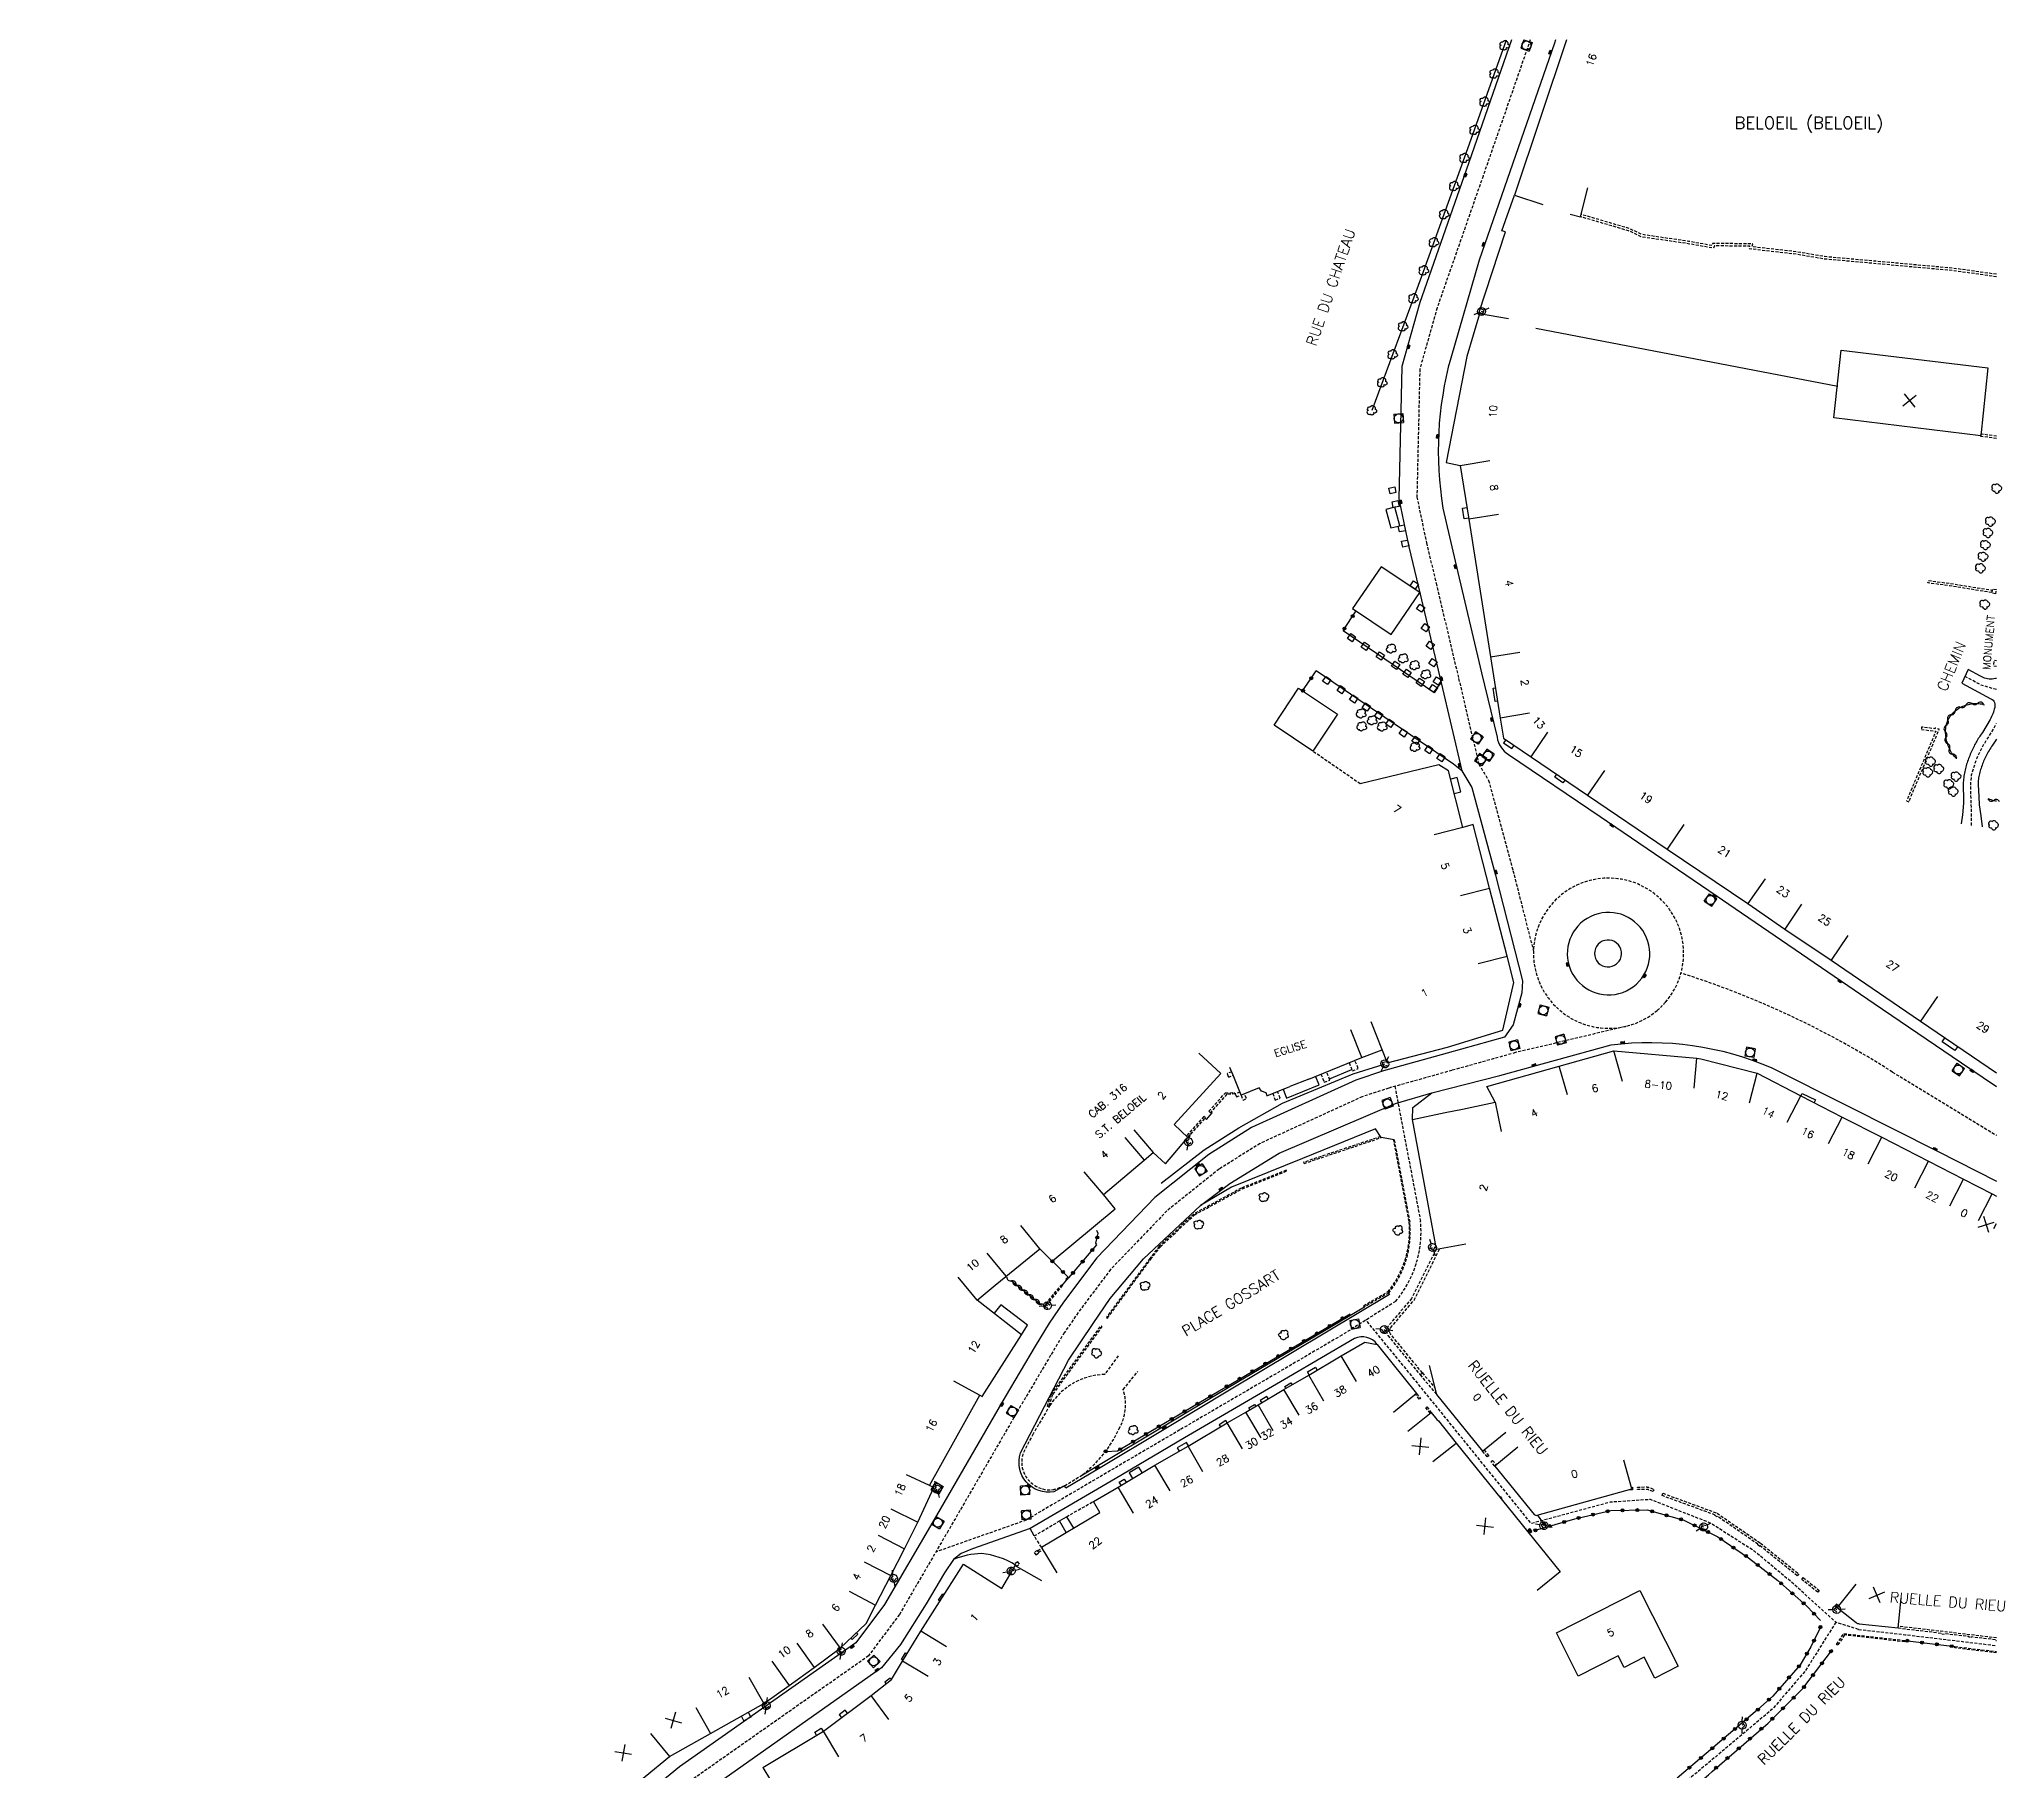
# Model space of a CAD drawing. Header units: millimetres. Extents: x 104000 to 105001, y 137000 to 138000.
# Drawn here: x 104672.5 to 105001.4, y 137710.3 to 138000.1 of the extents above; entities that cross this region are included whole.
import ezdxf
from ezdxf.enums import TextEntityAlignment as Align

# ---------------------------------------------------------------- set-up
doc = ezdxf.new("R2010")
doc.units = ezdxf.units.MM
doc.linetypes.add('DASHED', pattern=[0.75, 0.5, -0.25])
doc.layers.get('0').update_dxf_attribs({"linetype": 'CONTINUOUS'})
for name, color, linetype in [('W0001', 6, 'DASHED'), ('W0008', 7, 'CONTINUOUS'), ('W0100', 7, 'CONTINUOUS'), ('W0112', 1, 'DASHED'), ('W0300', 7, 'CONTINUOUS'), ('W0302', 3, 'CONTINUOUS'), ('W0310', 3, 'CONTINUOUS'), ('W0322', 7, 'CONTINUOUS'), ('W0334', 7, 'CONTINUOUS'), ('W0400', 7, 'CONTINUOUS'), ('W0420', 7, 'CONTINUOUS'), ('W0471', 7, 'CONTINUOUS'), ('W0980', 7, 'CONTINUOUS'), ('W0984', 7, 'CONTINUOUS'), ('W0989', 7, 'CONTINUOUS'), ('W0991', 7, 'CONTINUOUS'), ('W1102', 7, 'CONTINUOUS')]:
    doc.layers.add(name, color=color, linetype=linetype)
doc.styles.get("Standard").update_dxf_attribs({"font": 'romans.shx', "width": 0.85})

# ---------------------------------------------------------------- blocks, each defined once
blk = doc.blocks.new('t991o')
at = {"color": 0, "linetype": 'Continuous'}
for p, q in [((-1, 1), (1, -1)), ((-1, -1), (1, 1))]:
    blk.add_line(p, q, dxfattribs=at)
blk = doc.blocks.new('t322o')
at = {"color": 0, "linetype": 'Continuous'}
for radius in [0.25, 0.15]:
    blk.add_circle((0, 0), radius, dxfattribs=at)
blk = doc.blocks.new('T471')
for p, q in [((-0.333334, 0.333334), (-0.333334, -0.333334)), ((-0.333334, 0.333334), (0.333334, 0.333334)), ((-0.333334, 0), (0, 0)), ((0.500001, 0.500001), (1.000002, 1.000002)), ((-0.500001, -0.500001), (-1.000002, -1.000002)), ((-0.333334, -0.333334), (0.333334, -0.333334))]:
    blk.add_line(p, q)
blk.add_ellipse((0, 0), major_axis=(0.471405, 0.471405), ratio=1, start_param=5.4977871438, end_param=11.780972451)
blk = doc.blocks.new('T400')
for p, q in [((-0.15, 0.3), (0.15, 0.3)), ((-0.15, -0.25), (-0.15, 0.3)), ((-0.15, 0.15), (0.15, 0.15)), ((-0.15, 0), (0.15, 0)), ((0.15, 0.3), (0.15, -0.25)), ((-0.15, -0.15), (0.15, -0.15)), ((-0.15, -0.25), (-0.15, -0.3)), ((-0.15, -0.3), (0.15, -0.3)), ((0.15, -0.3), (0.15, -0.25))]:
    blk.add_line(p, q)
blk = doc.blocks.new('T420')
for p, q in [((0.75, 0.75), (-0.75, 0.75)), ((-0.75, 0.75), (-0.75, -0.75)), ((0.75, 0.75), (0.75, -0.75)), ((0.75, -0.75), (-0.75, -0.75))]:
    blk.add_line(p, q)
blk.add_ellipse((0, 0), major_axis=(-0.53, 0.53), ratio=1, start_param=3.926991, end_param=10.210176)
blk = doc.blocks.new('T300')
for p, q in [((-0.8, 0.51), (-0.86, 0.34)), ((-0.86, 0.34), (-0.86, 0.17)), ((-0.86, 0.17), (-0.74, 0.06)), ((-0.69, 0.63), (-0.8, 0.51)), ((-0.8, -0.06), (-0.74, 0.06)), ((-0.74, 0.06), (-0.69, 0.11)), ((-0.57, 0.69), (-0.69, 0.63)), ((-0.46, 0.69), (-0.57, 0.69)), ((-0.29, 0.63), (-0.46, 0.69)), ((-0.29, 0.63), (-0.17, 0.74)), ((-0.23, 0.57), (-0.29, 0.63)), ((-0.17, 0.74), (-0.06, 0.8)), ((-0.06, 0.8), (0.06, 0.8)), ((0.06, 0.8), (0.23, 0.74)), ((0.23, 0.74), (0.34, 0.63)), ((0.34, 0.63), (0.4, 0.51)), ((0.46, 0.46), (0.34, 0.46)), ((0.4, 0.51), (0.4, 0.46)), ((0.57, 0.4), (0.46, 0.46)), ((0.57, 0.4), (0.69, 0.29)), ((0.69, 0.29), (0.74, 0.17)), ((0.74, 0.06), (0.69, -0.17)), ((0.74, 0.17), (0.74, 0.06)), ((-0.8, -0.17), (-0.8, -0.06)), ((-0.8, -0.23), (-0.8, -0.17)), ((-0.74, -0.34), (-0.8, -0.23)), ((-0.69, -0.4), (-0.74, -0.34)), ((-0.51, -0.46), (-0.69, -0.4)), ((-0.4, -0.46), (-0.51, -0.46)), ((-0.4, -0.46), (-0.34, -0.46)), ((-0.34, -0.46), (-0.34, -0.4)), ((-0.34, -0.51), (-0.34, -0.46)), ((-0.29, -0.63), (-0.34, -0.51)), ((-0.17, -0.74), (-0.29, -0.63)), ((-0.06, -0.8), (-0.17, -0.74)), ((0.06, -0.8), (-0.06, -0.8)), ((0.17, -0.74), (0.06, -0.8)), ((0.23, -0.69), (0.17, -0.74)), ((0.29, -0.46), (0.23, -0.46)), ((0.29, -0.63), (0.23, -0.69)), ((0.46, -0.4), (0.29, -0.46)), ((0.34, -0.51), (0.29, -0.63)), ((0.34, -0.51), (0.34, -0.46)), ((0.57, -0.34), (0.46, -0.4)), ((0.63, -0.29), (0.57, -0.34)), ((0.69, -0.17), (0.63, -0.29))]:
    blk.add_line(p, q)
blk = doc.blocks.new('t112o')
at = {"color": 0, "linetype": 'Continuous'}
for p, q in [((-0.5, 0.5), (0.5, 0.5)), ((-0.5, -0.5), (-0.5, 0.5)), ((0.5, 0.5), (0.5, -0.5)), ((0.5, -0.5), (-0.5, -0.5))]:
    blk.add_line(p, q, dxfattribs=at)
blk = doc.blocks.new('t310o')
at = {"color": 0, "linetype": 'Continuous'}
for centre, start, end in [((-0.5, 0.38), 216.8699, 323.1304), ((0.5, -0.37), 36.8699, 143.1303)]:
    blk.add_arc(centre, 0.625, start, end, dxfattribs=at)

msp = doc.modelspace()

# ---------------------------------------------------------------- linework, layer by layer
at = {"layer": 'W0001'}
for points in [[(104921.97, 138000), (104914.06, 137977.18), (104906.37, 137955.12), (104903.48, 137944.89), (104902.99, 137923.48), (104904.6, 137915.8), (104906.2, 137909.07), (104909.98, 137893.09), (104913.35, 137878.79), (104915, 137876.06), (104919.07, 137860.96), (104922.51, 137847.43)], [(104937.96, 137834.88), (104919.51, 137830.5), (104908.86, 137827.52), (104898.3, 137824.56), (104893.84, 137823.11), (104876.75, 137815.3), (104869.9, 137811), (104861.17, 137804.02), (104851.73, 137794.2), (104846.3, 137786.99), (104843.99, 137783.61), (104841.71, 137779.85), (104836.68, 137771.36), (104824.56, 137750.47), (104816.4, 137736.47), (104811.22, 137729.53), (104781.41, 137708.59)], [(104902.6, 137775.81), (104894.47, 137785.75)]]:
    msp.add_lwpolyline(points, dxfattribs=at)
at = {"layer": 'W0001', "flags": 128}
for points in [[(105000, 137891.29), (104999.55, 137891.35), (104997.43, 137892), (104994.71, 137893.46)], [(104995.81, 137868.52), (104995.8, 137870.76), (104995.75, 137872.57), (104995.66, 137875.16), (104995.82, 137876.99), (104996.67, 137879.73), (104997.81, 137881.99), (104999.17, 137884.12), (105000, 137885.58)], [(104976.91, 137733.96), (104973.09, 137735.15), (104965.49, 137742.03), (104959.5, 137747.04), (104952.08, 137751.77), (104942.07, 137755.7), (104935.36, 137755.25), (104922.13, 137751.68), (104902.6, 137775.81)], [(104973.09, 137735.15), (104967.99, 137727.03), (104962.45, 137720.59), (104947.97, 137708.44), (104938.67, 137700.49), (104923.57, 137688.35), (104894.42, 137664.85), (104857.42, 137662.8), (104835.07, 137633.41), (104818.44, 137610.27), (104799.4, 137582.49), (104786.62, 137559.67)], [(104976.91, 137733.96), (104984.76, 137733.08), (104993.14, 137732.08), (105000, 137731.26)]]:
    msp.add_lwpolyline(points, dxfattribs=at)
at = {"layer": 'W0001'}
msp.add_lwpolyline([(104944.59, 137838.93, 25.621543), (104943.2, 137837.55, 0.03903)], format="xyb", close=True, dxfattribs=at)
for points in [[(104947.17, 137843.81, -0.065605), (104982.56, 137827.25), (105000, 137816.66)], [(104899.31, 137824.85), (104903.6, 137802.29, -0.203313), (104899.43, 137788.86), (104890.45, 137783.22), (104880.73, 137777.52), (104863.32, 137767.35), (104851.7, 137760.54), (104837.62, 137752.27), (104822.49, 137746.91)]]:
    msp.add_lwpolyline(points, format="xyb", dxfattribs=at)
at = {"layer": 'W0008'}
for points in [[(104918.8, 138000), (104911.23, 137978.17), (104903.51, 137956.02), (104900.49, 137945.34), (104899.98, 137923.2), (104901.67, 137915.14), (104903.28, 137908.38), (104907.06, 137892.4), (104910.54, 137877.64), (104912.21, 137874.87), (104916.17, 137860.2), (104920.66, 137842.53), (104920.57, 137840.51), (104919.11, 137835.12), (104917.68, 137833.1), (104908.05, 137830.41), (104897.43, 137827.43), (104892.75, 137825.91), (104875.33, 137817.94), (104868.16, 137813.45), (104859.14, 137806.24), (104849.44, 137796.15), (104843.86, 137788.74), (104841.47, 137785.24), (104839.13, 137781.39), (104834.09, 137772.88), (104821.97, 137751.98), (104813.89, 137738.13), (104809.1, 137731.71), (104779.6, 137710.98), (104761.76, 137696.29)], [(104890.67, 137901.16), (104905.83, 137890.84), (104907.06, 137892.4)], [(104910.54, 137877.64), (104909.11, 137878.75), (104886.14, 137894.38)], [(104902.28, 137819.32), (104902.32, 137821.31), (104905.5, 137823.76)]]:
    msp.add_lwpolyline(points, dxfattribs=at)
for points in [[(104926.2, 138000), (104926, 137999.44), (104913.42, 137963.13), (104908.65, 137946.73, 0.10818), (104907.35, 137921.64), (104909.4, 137912.77), (104913.83, 137894.05), (104916.41, 137883.28, 0.21152), (104918.32, 137880.41), (104933.65, 137870), (104951.83, 137857.65), (104979.53, 137838.72), (104995.54, 137827.85), (105000, 137824.81)], [(104898.26, 137790.26), (104898.41, 137790.01), (104871.64, 137774.03), (104860.68, 137767.44), (104849.71, 137760.86), (104844.27, 137757.61), (104844.03, 137758.01), (104842.26, 137756.98, -0.564092), (104836.66, 137763.49), (104844.72, 137779.02), (104848.82, 137785.15), (104851.66, 137789.37), (104857.23, 137795.98), (104866.76, 137804.89), (104871.72, 137808.61), (104879.95, 137813.69), (104899.41, 137822), (104905.5, 137823.76), (104916.87, 137826.66), (104935.48, 137831.81, -0.133184), (104962.28, 137827.99), (104975.04, 137821.58), (104990.22, 137813.93), (105000, 137808.98)], [(104896.34, 137781.65, 0.368401), (104892.56, 137782.63), (104881.52, 137776.16), (104864.12, 137766), (104852.49, 137759.18), (104838.28, 137750.85), (104828.64, 137747.43), (104826.71, 137746.69), (104825.44, 137745.64), (104823.93, 137743.43), (104820.87, 137738.22), (104816.57, 137731.44), (104813.42, 137727.53), (104783.23, 137706.21), (104763.36, 137689.36), (104754.35, 137679.9), (104745.04, 137670.14), (104734.83, 137659.47), (104718.82, 137642.62), (104712.51, 137636.01), (104702.18, 137625.17), (104691.75, 137614.21), (104683.85, 137605.85), (104672.47, 137590.62)]]:
    msp.add_lwpolyline(points, format="xyb", dxfattribs=at)
at = {"layer": 'W0008', "flags": 128}
for points in [[(105000, 137893.13), (104999.79, 137893.08), (104999.54, 137893.04), (104999.27, 137893.01), (104999.01, 137893.01), (104998.75, 137893.02), (104998.5, 137893.05), (104998.24, 137893.1), (104998, 137893.17), (104997.75, 137893.26), (104997.51, 137893.36), (104997.28, 137893.49), (104995.25, 137894.59), (104994.17, 137892.33), (104999.04, 137889.71), (104999.25, 137889.61), (104999.43, 137889.48), (104999.56, 137889.31), (104999.67, 137889.1), (104999.73, 137888.81), (104999.73, 137888.54), (104999.68, 137888.27), (104999.61, 137888), (104999.53, 137887.73), (104999.46, 137887.47), (104999.38, 137887.22), (104999.28, 137886.97), (104999.17, 137886.72), (104999.05, 137886.49), (104998.92, 137886.25), (104997.62, 137884.05), (104997.47, 137883.85), (104997.33, 137883.65), (104997.2, 137883.45), (104997.06, 137883.25), (104996.93, 137883.05), (104996.81, 137882.85), (104996.68, 137882.64), (104996.56, 137882.43), (104996.45, 137882.22), (104996.33, 137882.01), (104996.22, 137881.79), (104996.12, 137881.58), (104996.01, 137881.36), (104995.9, 137881.13), (104995.8, 137880.89), (104995.7, 137880.66), (104995.6, 137880.43), (104995.5, 137880.19), (104995.41, 137879.96), (104995.32, 137879.72), (104995.23, 137879.48), (104995.14, 137879.24), (104995.06, 137879), (104994.99, 137878.76), (104994.91, 137878.51), (104994.84, 137878.27), (104994.78, 137878.02), (104994.72, 137877.78), (104994.66, 137877.53), (104994.61, 137877.28), (104994.57, 137877.02), (104994.53, 137876.76), (104994.49, 137876.51), (104994.46, 137876.25), (104994.44, 137875.99), (104994.42, 137875.74), (104994.41, 137875.48), (104994.4, 137875.22), (104994.4, 137874.96), (104994.4, 137874.7), (104994.41, 137874.44), (104994.43, 137874.18), (104994.45, 137873.93), (104994.47, 137872.24), (104994.32, 137870.31), (104994.06, 137868.76)], [(105000, 137882.97), (104999.3, 137881.95), (104999.15, 137881.74), (104999.01, 137881.52), (104998.87, 137881.3), (104998.74, 137881.08), (104998.61, 137880.86), (104998.48, 137880.63), (104998.36, 137880.4), (104998.24, 137880.17), (104998.13, 137879.94), (104998.02, 137879.71), (104997.92, 137879.48), (104997.83, 137879.26), (104997.73, 137879.03), (104997.65, 137878.8), (104997.56, 137878.58), (104997.48, 137878.35), (104997.4, 137878.11), (104997.33, 137877.88), (104997.26, 137877.65), (104997.19, 137877.41), (104997.13, 137877.17), (104997.08, 137876.94), (104997.03, 137876.71), (104996.99, 137876.47), (104996.96, 137876.24), (104996.94, 137876.01), (104996.92, 137875.78), (104996.91, 137875.54), (104996.91, 137875.31), (104997.05, 137873.36), (104997.09, 137871.97), (104997.36, 137870.1), (104997.57, 137868.28)]]:
    msp.add_lwpolyline(points, dxfattribs=at)
at = {"layer": 'W0008'}
msp.add_lwpolyline([(104939.19, 137841.52, 21.04072), (104938.07, 137840.84, 0.047527)], format="xyb", close=True, dxfattribs=at)
at = {"layer": 'W0100'}
for p, q in [((104893.8, 137829.7), (104891.92, 137834.33)), ((104870.17, 137827.02), (104866.49, 137830.4)), ((104872.23, 137826.71), (104871.72, 137827.99)), ((104884.91, 137826.08), (104881.72, 137824.8)), ((104906.25, 137797.59), (104911.17, 137798.5)), ((104840.19, 137747.72), (104840.27, 137747.58)), ((104840.23, 137747.55), (104840.27, 137747.58)), ((104840.23, 137747.55), (104842.75, 137743.43)), ((104835.94, 137744.53), (104840.15, 137742.15)), ((104793.56, 137710.88), (104796.13, 137706.59))]:
    msp.add_line(p, q, dxfattribs=at)
for points in [[(104928.04, 138000), (104919.35, 137974.02), (104924.09, 137972.43)], [(104918.35, 137953.32), (104913.49, 137954.11), (104911.36, 137947), (104907.92, 137929.25), (104910.24, 137928.77), (104911.69, 137919.78), (104916.92, 137886.49), (104917.47, 137883.12), (104931.57, 137873.59), (104944.89, 137864.55), (104958.39, 137855.46), (104964.55, 137851.18), (104972.31, 137845.95), (104987.29, 137835.77), (105000, 137827.12)], [(104895.29, 137835.68), (104898.04, 137828.78), (104908.13, 137831.43), (104917.37, 137834.28), (104919.2, 137842.21), (104918.09, 137846.64), (104915.14, 137858.03), (104912.42, 137868.69), (104910.7, 137868.19), (104908.29, 137877.65), (104906.64, 137878.64), (104893.52, 137875.46)], [(104884.91, 137826.08), (104893.8, 137829.7)], [(104910.62, 137821.05), (104916.09, 137822.19), (104914.69, 137824.82), (104926.81, 137828.25), (104935.95, 137830.79), (104949.84, 137829.54), (104950.52, 137829.48), (104959.92, 137827.08), (104967.25, 137823.28), (104974.16, 137819.72), (104980.77, 137816.33), (104988.58, 137812.33), (104994.46, 137809.33), (104999.27, 137806.84), (105000, 137806.46)], [(104769.77, 137706.01), (104777.92, 137712.69), (104784.79, 137716.54), (104793.71, 137721.58), (104797.95, 137724.59), (104802.14, 137727.61), (104806.49, 137730.8), (104810.82, 137734.95), (104812.42, 137738.04), (104814.97, 137742.97), (104817.27, 137747.45), (104819.46, 137751.93), (104822.15, 137757.7), (104821.43, 137758.04), (104829.84, 137773.15), (104830.27, 137772.92), (104836.82, 137783.29), (104829.43, 137789.07), (104832.45, 137791.57), (104839.88, 137797.67), (104841.98, 137795.59), (104852.51, 137804.36), (104850.54, 137806.74), (104857.33, 137812.49), (104858.85, 137813.76), (104860.9, 137811.89), (104864.69, 137816.31), (104862.35, 137818.48), (104870.17, 137827.02)], [(104877.95, 137823.24), (104877.75, 137823.75), (104876.99, 137824.05), (104876.61, 137824.58), (104873.59, 137823.35), (104872.23, 137826.71)], [(104877.9, 137823.27), (104881.72, 137824.8)], [(104906.25, 137797.59), (104902.25, 137819.31)], [(104902.28, 137819.32), (104907.7, 137820.47)], [(104840.19, 137747.72), (104849.96, 137753.55), (104848.87, 137755.38), (104852.99, 137757.79), (104859.16, 137761.47), (104864.7, 137764.65), (104871.26, 137768.51), (104874.37, 137770.34), (104876.46, 137771.55), (104880.75, 137774.1), (104884.91, 137776.52), (104890.32, 137779.75), (104894.26, 137782.01), (104896.34, 137781.65), (104898.56, 137778.85)], [(104898.56, 137778.85), (104902.95, 137773.42), (104899.07, 137770.28)], [(104905.07, 137778.11), (104906.3, 137773.27), (104913.99, 137763.8), (104917.87, 137766.96)], [(104901.48, 137767.15), (104905.39, 137770.26), (104906.33, 137769.09), (104906.6, 137768.87), (104909.56, 137765.16), (104926.99, 137743.62), (104923.1, 137740.47)], [(104793.56, 137710.88), (104803.68, 137716.95), (104811.65, 137722.91), (104815.05, 137725.56), (104816.94, 137728.67), (104820, 137733.67), (104827.1, 137744.9), (104833.56, 137740.83), (104835.85, 137744.7)]]:
    msp.add_lwpolyline(points, dxfattribs=at)
at = {"layer": 'W0100', "flags": 128}
for points in [[(104928.64, 137970.84), (104930.35, 137970.39), (104931.61, 137975.23)], [(104922.9, 137951.73), (104973.44, 137942.04)]]:
    msp.add_lwpolyline(points, dxfattribs=at)
msp.add_lwpolyline([(104973.99, 137948.07), (104998.53, 137945.11), (104997.34, 137933.74), (104972.79, 137936.71)], close=True, dxfattribs=at)
at = {"layer": 'W0100'}
for points in [[(104892.22, 137904.8), (104898.71, 137900.46), (104903.49, 137907.48), (104897, 137911.82)], [(104879.09, 137885.31), (104883.21, 137891.5), (104889.69, 137887.12), (104885.58, 137880.93)], [(104936.69, 137729.53), (104929.96, 137726.13), (104926.35, 137733.4), (104940.31, 137740.47), (104946.7, 137727.79), (104942.81, 137725.81), (104941.05, 137729.3), (104937.67, 137727.59)]]:
    msp.add_lwpolyline(points, close=True, dxfattribs=at)
for points in [[(104919.91, 137764.46), (104916.03, 137761.3), (104922.61, 137753.21, 0.268885), (104923.1, 137753.06), (104938.95, 137757.48), (104937.61, 137762.3)], [(104976.45, 137741.53), (104973.34, 137737.62), (104976.49, 137735.11, 0.11889), (104977.02, 137734.91), (104983.51, 137734.21), (104984.04, 137739.19)]]:
    msp.add_lwpolyline(points, format="xyb", dxfattribs=at)
at = {"layer": 'W0112'}
for p, q in [((104839.53, 137747.13), (104840.23, 137747.55)), ((104839.69, 137746.88), (104840.39, 137747.29))]:
    msp.add_line(p, q, dxfattribs=at)
at = {"layer": 'W0112', "flags": 128}
for points in [[(105000, 137960.34), (104992.63, 137961.37), (104971.17, 137963.31), (104966.45, 137964.11), (104958.61, 137965.01), (104958.71, 137965.45), (104952.77, 137965.51), (104952.65, 137965.12), (104948.39, 137965.87), (104940.53, 137967.02), (104938.42, 137968.03), (104930.35, 137970.39)], [(105000, 137960.75), (104992.67, 137961.77), (104971.22, 137963.71), (104966.51, 137964.51), (104959.1, 137965.36), (104959.21, 137965.85), (104952.48, 137965.91), (104952.37, 137965.57), (104948.45, 137966.26), (104940.65, 137967.41), (104938.57, 137968.4), (104930.46, 137970.78)], [(105000, 137933.27), (104997.35, 137933.63), (104997.4, 137934.06), (105000, 137933.71)], [(105000, 137895.11), (104999.53, 137895.15), (104999.63, 137896.17), (105000, 137896.14)], [(104983.51, 137734.21), (104990.84, 137733.34), (104990.82, 137733.21), (104991.24, 137733.15), (104991.26, 137733.29), (104995.36, 137732.81), (104995.35, 137732.66), (104995.77, 137732.6), (104995.79, 137732.76), (104999.85, 137732.27), (104999.83, 137732.11), (105000, 137732.09)], [(105000, 137732.54), (104983.54, 137734.49)]]:
    msp.add_lwpolyline(points, dxfattribs=at)
for points in [[(104999.21, 137907.48), (104992.12, 137908.62), (104988.52, 137909.1), (104988.57, 137909.51), (104992.18, 137909.03), (104999.27, 137907.89)], [(104999.82, 137907.29), (104999.2, 137907.38), (104999.3, 137908.08), (104999.92, 137907.99)], [(104987.41, 137884.58), (104989.84, 137884.29), (104988.95, 137882.18), (104986.81, 137877.09), (104984.94, 137872.62), (104985.31, 137872.47), (104987.18, 137876.93), (104989.32, 137882.02), (104990.4, 137884.62), (104989.69, 137884.82), (104989.65, 137884.71), (104987.46, 137884.97)]]:
    msp.add_lwpolyline(points, close=True, dxfattribs=at)
at = {"layer": 'W0112'}
for points in [[(104893.52, 137875.46), (104885.58, 137880.93)], [(104891.66, 137828.83), (104892.23, 137827.44), (104893.16, 137827.85), (104892.61, 137829.21)], [(104872, 137827.29), (104871.22, 137826.98), (104871.45, 137826.39), (104872.23, 137826.71)], [(104886.94, 137826.9), (104887.49, 137825.55), (104888.45, 137825.9), (104887.88, 137827.29)], [(104873.37, 137823.89), (104872.59, 137823.57), (104872.8, 137823.08), (104873.59, 137823.35), (104873.9, 137822.56), (104874.46, 137822.84), (104874.16, 137823.58)], [(104878.86, 137823.66), (104879.3, 137822.55), (104880.13, 137822.88), (104879.68, 137823.99)], [(104864.69, 137816.31), (104867.61, 137819.57), (104867.36, 137819.79), (104864.44, 137816.54)], [(104896.92, 137816.44), (104884.04, 137812.14), (104884.12, 137811.95), (104897.03, 137816.27)], [(104906.25, 137797.59), (104902.11, 137789.36), (104898.17, 137784.7), (104897.82, 137783.93), (104898.14, 137783.15), (104903.53, 137776.57), (104903.91, 137776.89), (104898.58, 137783.41), (104898.36, 137783.92), (104898.59, 137784.43), (104902.53, 137789.09), (104906.87, 137797.71)], [(104903.53, 137776.57), (104906.3, 137773.27)], [(104903.91, 137776.89), (104906.01, 137774.39)], [(104902.95, 137773.42), (104903.57, 137772.63), (104903.4, 137772.5), (104902.78, 137773.29)], [(104905.22, 137770.13), (104904.49, 137771.06), (104904.66, 137771.19), (104905.39, 137770.26)], [(104914.24, 137764.01), (104915.01, 137763.04), (104914.77, 137762.84), (104913.99, 137763.8)], [(104916.03, 137761.3), (104915.4, 137762.06), (104915.65, 137762.26), (104916.27, 137761.5)], [(104916.85, 137756.15), (104916.93, 137756.21), (104917.22, 137755.87), (104917.13, 137755.8)], [(104938.87, 137757.74), (104939.08, 137757.75), (104939.09, 137757.35), (104938.4, 137757.33)], [(104844.36, 137752.82), (104848.87, 137755.38)], [(104840.19, 137747.72), (104838.95, 137749.61), (104843.19, 137752.11)], [(104973.58, 137737.94), (104973.23, 137738.21), (104972.99, 137737.89), (104973.34, 137737.62)], [(105000, 137730.04), (104992.99, 137730.87), (104993.02, 137731.09), (105000, 137730.27)]]:
    msp.add_lwpolyline(points, dxfattribs=at)
for points in [[(104868.19, 137820.67), (104870.94, 137823.78), (104872.34, 137823.8), (104872.59, 137823.57), (104871.19, 137823.55), (104868.44, 137820.44)], [(104881.11, 137810.8), (104873.6, 137807.81), (104865.63, 137803.48), (104859.87, 137798.08), (104858.3, 137796.03), (104851.04, 137786.19), (104851.2, 137786.07), (104858.46, 137795.91), (104860.04, 137797.96), (104865.79, 137803.36), (104873.76, 137807.69), (104881.18, 137810.65)], [(104844.53, 137792.88), (104844.24, 137792.56), (104844.38, 137792.43), (104844.67, 137792.75)], [(104840.9, 137788.44), (104843.52, 137791.66), (104843.65, 137791.53), (104841.04, 137788.32)], [(104850.3, 137784.66), (104842, 137773.26), (104841.4, 137771.24), (104841.18, 137771.27), (104841.77, 137773.3), (104850.14, 137784.78)], [(104944.15, 137756.75), (104953.23, 137753.42), (104960.48, 137748.41), (104966.88, 137743.26), (104966.63, 137742.94), (104960.44, 137747.93), (104960.39, 137747.86), (104960.02, 137748.14), (104960.07, 137748.21), (104953.29, 137752.89), (104953.24, 137752.79), (104952.86, 137753.01), (104952.91, 137753.11), (104944.01, 137756.37)], [(104839.49, 137747.19), (104838.96, 137746.86), (104839.23, 137746.43), (104839.76, 137746.77), (104839.49, 137747.19)], [(104836.2, 137745.29), (104835.67, 137744.95), (104835.94, 137744.53), (104836.47, 137744.87), (104836.2, 137745.29)], [(104967.65, 137742.64), (104970.32, 137740.5), (104970.07, 137740.19), (104967.4, 137742.32)], [(104984.62, 137731.88), (104974.56, 137733.03), (104973.41, 137731.33), (104973.22, 137731.46), (104974.44, 137733.28), (104984.65, 137732.11)]]:
    msp.add_lwpolyline(points, close=True, dxfattribs=at)
for points in [[(104899.19, 137815.88), (104901.82, 137802.04, -0.197155), (104898.26, 137790.26), (104894.2, 137787.93), (104894.08, 137788.14), (104898.14, 137790.47, 0.197155), (104901.7, 137802.25), (104899.11, 137815.9)], [(104853.02, 137779.74), (104850.75, 137776.64, 0.247137), (104841.59, 137771.46), (104838.76, 137766.68), (104837.06, 137763.32, 0.541578), (104842.12, 137757.36, 0.039661), (104844.03, 137758.01), (104847.04, 137759.85, 0.121909), (104853.12, 137767.46, 0.215488), (104853.85, 137774.1), (104856.28, 137777.11)]]:
    msp.add_lwpolyline(points, format="xyb", dxfattribs=at)
at = {"layer": 'W0112', "flags": 128}
msp.add_lwpolyline([(104942.52, 137757.04), (104941.77, 137757.33, 0.078305), (104941.34, 137757.41), (104939.92, 137757.37), (104939.91, 137757.77), (104941.34, 137757.81, -0.080782), (104941.91, 137757.7), (104942.66, 137757.41)], format="xyb", close=True, dxfattribs=at)
at = {"layer": 'W0302'}
msp.add_lwpolyline([(104895.49, 137938.02), (104903.81, 137960.43), (104911.53, 137981.78), (104918, 138000)], dxfattribs=at)
at = {"layer": 'W0310', "flags": 128}
for points in [[(104993.36, 137879.73), (104993.15, 137879.9), (104992.96, 137880.08), (104992.79, 137880.27), (104992.62, 137880.47), (104992.47, 137880.68), (104992.34, 137880.9), (104992.21, 137881.13), (104992.1, 137881.37), (104992.01, 137881.6), (104991.92, 137881.83), (104991.84, 137882.07), (104991.76, 137882.3), (104991.69, 137882.54), (104991.63, 137882.77), (104991.58, 137883.01), (104991.54, 137883.25), (104991.5, 137883.49), (104991.48, 137883.74), (104991.46, 137883.98), (104991.46, 137884.22), (104991.47, 137884.47), (104991.49, 137884.72), (104991.52, 137884.97), (104991.57, 137885.22), (104991.63, 137885.49), (104991.71, 137885.74), (104991.8, 137885.99), (104991.91, 137886.23), (104992.04, 137886.46), (104992.17, 137886.68), (104992.33, 137886.89), (104992.49, 137887.1), (104992.67, 137887.3), (104992.86, 137887.48), (104993.06, 137887.67), (104993.26, 137887.83), (104993.47, 137887.98), (104993.68, 137888.12), (104993.9, 137888.24), (104994.12, 137888.35), (104994.35, 137888.45), (104994.58, 137888.54), (104994.81, 137888.63), (104995.05, 137888.7), (104995.29, 137888.76), (104995.54, 137888.81), (104995.79, 137888.86), (104996.04, 137888.9), (104996.29, 137888.93), (104996.54, 137888.94), (104996.78, 137888.94), (104997.03, 137888.92), (104997.27, 137888.88), (104997.51, 137888.84), (104997.75, 137888.77), (104997.99, 137888.69)], [(104998.57, 137873.03), (104998.82, 137872.93), (104999.06, 137872.84), (104999.31, 137872.77), (104999.56, 137872.7), (104999.81, 137872.65), (105000, 137872.62)]]:
    msp.add_lwpolyline(points, dxfattribs=at)
at = {"layer": 'W0310'}
msp.add_lwpolyline([(104835.15, 137792.3), (104840.17, 137788.28)], dxfattribs=at)
at = {"layer": 'W0322'}
for points in [[(104890.67, 137901.16), (104892.86, 137904.43)], [(104883.93, 137891.08), (104886.14, 137894.38)], [(104841.99, 137795.58), (104844.74, 137792.79), (104849.44, 137798.35), (104849.25, 137798.63), (104849.38, 137799.11), (104849.68, 137800.25), (104849.42, 137800.75)], [(104871.17, 137774.64), (104891.82, 137786.77)], [(104850.92, 137763.76), (104852.88, 137763.87), (104869.92, 137773.87)], [(104922.84, 137750.55), (104929.45, 137752.48), (104935.43, 137753.87), (104941.53, 137753.95), (104947.66, 137752.25), (104953.36, 137749.46), (104958.47, 137745.97), (104963.4, 137742.14), (104968.17, 137737.9), (104970.55, 137735.48)], [(104970.53, 137734.36), (104968.94, 137731.05), (104967.14, 137728.05), (104962.54, 137722.8), (104960.01, 137720.49), (104946.52, 137709.08)], [(104965.13, 137694.71), (104963.75, 137693.97), (104949.3, 137702), (104947.94, 137703.54), (104948.19, 137705.62), (104949.24, 137707.47), (104951.77, 137709.65), (104952.39, 137710.21), (104961.75, 137718.3), (104967.58, 137724.06), (104972.53, 137730.62)], [(104984.65, 137732.11), (104993.02, 137731.09)]]:
    msp.add_lwpolyline(points, dxfattribs=at)
at = {"layer": 'W0334'}
msp.add_line((104847.05, 137759.84), (104847.04, 137759.85), dxfattribs=at)
for points in [[(104913.49, 137954.11), (104913.52, 137954.2), (104913.35, 137954.26), (104917.84, 137967.85), (104917.22, 137968.03), (104919.35, 137974.02)], [(104911.67, 137919.94), (104910.91, 137919.82), (104910.63, 137921.62), (104911.38, 137921.74)], [(104916.48, 137889.3), (104916.1, 137889.24), (104915.78, 137891.49), (104916.12, 137891.54)], [(104917.86, 137882.86), (104917.49, 137882.32), (104918.9, 137881.37), (104919.26, 137881.91)], [(104909.25, 137873.88), (104910.36, 137874.16), (104909.73, 137876.53), (104908.65, 137876.25)], [(104927.8, 137876.14), (104927.44, 137875.62), (104926.08, 137876.57), (104926.42, 137877.07)], [(104993.51, 137831.54), (104993.03, 137830.84), (104990.9, 137832.32), (104991.37, 137833)], [(104860.21, 137808.67), (104867.39, 137814.21), (104873.19, 137817.91), (104880.48, 137822.01), (104892.34, 137826.93), (104897.5, 137828.58)], [(104893.8, 137829.7), (104897.18, 137830.94)], [(104880.6, 137824.36), (104881.2, 137822.87), (104886.63, 137825.08), (104886.04, 137826.54)], [(104888.35, 137826.13), (104892.13, 137827.67)], [(104967.26, 137823.27), (104967.48, 137823.68), (104969.71, 137822.57), (104969.48, 137822.13)], [(104867.54, 137819.5), (104867.78, 137819.29), (104868.76, 137820.43), (104868.57, 137820.59)], [(104907.7, 137820.47), (104910.62, 137821.05)], [(104899.19, 137815.88), (104897.03, 137816.27), (104896.06, 137817.73), (104883.87, 137812.77), (104880.96, 137811.63), (104871.97, 137807.96), (104866.76, 137804.89)], [(104843.65, 137791.53), (104844.38, 137792.43)], [(104836.82, 137783.29), (104837.82, 137784.87), (104833.35, 137788.3), (104832.24, 137786.87)], [(104847.05, 137759.84), (104849.45, 137761.29), (104860.43, 137767.86), (104871.39, 137774.45), (104894.2, 137787.93)], [(104884.99, 137776.56), (104884.68, 137777.08), (104886.03, 137777.87), (104886.33, 137777.36)], [(104869.92, 137773.87), (104871.17, 137774.64)], [(104878.13, 137772.55), (104877.89, 137772.95), (104876.78, 137772.29), (104877.02, 137771.89)], [(104881.09, 137774.3), (104880.89, 137774.64), (104881.91, 137775.22), (104882.1, 137774.89)], [(104875.05, 137770.73), (104874.86, 137771.05), (104875.83, 137771.63), (104876.02, 137771.3)], [(104871.26, 137768.51), (104871.02, 137768.91), (104869.89, 137768.23), (104870.12, 137767.84)], [(104864.77, 137764.69), (104864.44, 137765.25), (104862.87, 137764.37), (104863.2, 137763.79)], [(104853.5, 137758.09), (104853.18, 137758.62), (104854, 137759.12), (104854.32, 137758.59)], [(104857.04, 137760.21), (104856.49, 137761.12), (104854.87, 137760.15), (104855.41, 137759.23)], [(104844.33, 137750.2), (104843.19, 137752.11), (104844.36, 137752.82), (104845.51, 137750.9)], [(104923.15, 137753.08), (104924.55, 137751.05)], [(104838.95, 137749.61), (104838.28, 137750.85)], [(104823.19, 137738.71), (104822.96, 137738.86), (104823.66, 137739.94), (104823.88, 137739.8)], [(104808.27, 137732.51), (104808.49, 137732.29), (104809.42, 137733.17), (104809.2, 137733.39)], [(104817.01, 137728.77), (104816.73, 137728.94), (104817.41, 137730.04), (104817.68, 137729.87)], [(104815.05, 137725.56), (104814.85, 137725.81), (104813.94, 137725.11), (104814.14, 137724.85)], [(104791.07, 137720.09), (104791.51, 137719.3), (104790.39, 137718.67), (104789.95, 137719.45)], [(104807.7, 137719.96), (104807.34, 137720.43), (104806.34, 137719.67), (104806.69, 137719.2)], [(104802.52, 137716.26), (104802.23, 137716.75), (104803.28, 137717.41), (104803.64, 137716.93)]]:
    msp.add_lwpolyline(points, dxfattribs=at)
msp.add_lwpolyline([(104897.8, 137921.4), (104898.63, 137918.3), (104900.13, 137918.65), (104899.29, 137921.76)], close=True, dxfattribs=at)
msp.add_lwpolyline([(104936.82, 137845.78, 15.296469), (104936.42, 137845.35, 0.065375)], format="xyb", close=True, dxfattribs=at)
msp.add_lwpolyline([(104835.85, 137744.7, 0.123406), (104830.15, 137746.65, 0.09537), (104825.44, 137745.64, 0.09537)], format="xyb", dxfattribs=at)
at = {"layer": 'W1102'}
for p, q in [((104910.24, 137928.77), (104915.18, 137929.57)), ((104916.63, 137920.55), (104911.69, 137919.78)), ((104915.31, 137896.76), (104920.24, 137897.54)), ((104921.85, 137887.29), (104916.92, 137886.49)), ((104922.12, 137879.98), (104924.92, 137884.12)), ((104934.38, 137877.73), (104931.57, 137873.59)), ((104910.7, 137868.19), (104905.86, 137866.95)), ((104947.68, 137868.69), (104944.89, 137864.55)), ((104910.3, 137856.77), (104915.14, 137858.03)), ((104961.25, 137859.56), (104958.39, 137855.46)), ((104967.34, 137855.32), (104964.55, 137851.18)), ((104975.12, 137850.08), (104972.31, 137845.95)), ((104913.24, 137845.42), (104918.09, 137846.64)), ((104990.11, 137839.91), (104987.29, 137835.77)), ((104928.18, 137823.44), (104926.81, 137828.25)), ((104937.38, 137825.64), (104935.95, 137830.79)), ((104949.39, 137824.56), (104949.84, 137829.54)), ((104958.65, 137822.11), (104959.92, 137827.08)), ((104916.09, 137822.19), (104917.11, 137817.29)), ((104964.94, 137818.84), (104967.25, 137823.28)), ((104971.87, 137815.28), (104974.16, 137819.72)), ((104854.1, 137816.31), (104857.33, 137812.49)), ((104855.61, 137817.58), (104858.85, 137813.76)), ((104978.49, 137811.88), (104980.77, 137816.33)), ((104986.3, 137807.88), (104988.58, 137812.33)), ((104850.54, 137806.74), (104847.31, 137810.56)), ((104992.2, 137804.87), (104994.46, 137809.33)), ((104996.97, 137802.4), (104999.27, 137806.84)), ((104999.56, 137801.05), (105000, 137801.9)), ((104839.88, 137797.67), (104836.7, 137801.54)), ((104834.26, 137793.06), (104831.09, 137796.93)), ((104829.43, 137789.07), (104826.23, 137792.91)), ((104892.89, 137775.46), (104890.32, 137779.75)), ((104825.47, 137775.58), (104829.84, 137773.15)), ((104887.42, 137772.19), (104884.91, 137776.52)), ((104883.31, 137769.81), (104880.75, 137774.1)), ((104876.91, 137766.03), (104874.37, 137770.34)), ((104878.96, 137767.22), (104876.46, 137771.55)), ((104873.8, 137764.2), (104871.26, 137768.51)), ((104867.19, 137760.32), (104864.7, 137764.65)), ((104905.65, 137762.04), (104909.56, 137765.16)), ((104821.43, 137758.04), (104817.61, 137759.81)), ((104861.72, 137757.18), (104859.16, 137761.47)), ((104855.56, 137753.41), (104852.99, 137757.79)), ((104814.96, 137754.12), (104819.46, 137751.93)), ((104812.82, 137749.73), (104817.27, 137747.45)), ((104810.53, 137745.27), (104814.97, 137742.97)), ((104807.98, 137740.34), (104812.42, 137738.04)), ((104803.51, 137734.87), (104806.49, 137730.8)), ((104824.27, 137731.06), (104820, 137733.67)), ((104799.22, 137731.67), (104802.14, 137727.61)), ((104795.06, 137728.67), (104797.95, 137724.59)), ((104821.21, 137726.07), (104816.94, 137728.67)), ((104791.23, 137725.95), (104793.71, 137721.58)), ((104814.65, 137718.91), (104811.65, 137722.91)), ((104782.35, 137720.9), (104784.79, 137716.54)), ((104774.75, 137716.56), (104777.92, 137712.69)), ((104806.25, 137712.66), (104803.68, 137716.95))]:
    msp.add_line(p, q, dxfattribs=at)

# ---------------------------------------------------------------- block references
at = {"layer": 'W0112'}
for p, rotation in [((104898.89, 137924.6), 101.857620222859), ((104899.43, 137922.3), 101.857620222859), ((104900.48, 137918.23), 101.857620222859), ((104901.03, 137915.68), 101.857620222859), ((104902.56, 137908.77), 55.73224008316711), ((104903.64, 137904.88), 55.73224008316711), ((104892.05, 137899.95), 55.73224008316711), ((104904.43, 137901.61), 55.73224008316711), ((104894.37, 137898.5), 55.73224008316711), ((104896.88, 137896.86), 55.73224008316711), ((104905.22, 137898.65), 55.73224008316711), ((104899.46, 137895.33), 55.73224008316711), ((104901.36, 137893.98), 55.73224008316711), ((104905.68, 137895.75), 55.73224008316711), ((104887.92, 137892.77), 55.73224008316711), ((104890.32, 137891.22), 55.73224008316711), ((104903.59, 137892.49), 55.73224008316711), ((104905.74, 137891.42), 55.73224008316711), ((104906.41, 137892.69), 55.73224008316711), ((104892.42, 137889.7), 55.73224008316711), ((104894.53, 137888.34), 55.73224008316711), ((104896.62, 137886.96), 55.73224008316711), ((104898.51, 137885.62), 55.73224008316711), ((104900.72, 137884.01), 55.73224008316711), ((104902.87, 137882.77), 55.73224008316711), ((104904.99, 137881.2), 55.73224008316711), ((104907.04, 137879.86), 55.73224008316711)]:
    msp.add_blockref('t112o', p, dxfattribs=dict(at, rotation=rotation))
at = {"layer": 'W0300'}
for p, rotation in [((104917.69, 137999.11), 70.44282649192151), ((104916.01, 137994.4), 70.44282649192151), ((104914.34, 137989.69), 70.44282649192151), ((104912.67, 137984.98), 70.44282649192151), ((104910.98, 137980.27), 70.1119218141569), ((104909.28, 137975.57), 70.1119218141569), ((104907.58, 137970.87), 70.1119218141569), ((104905.88, 137966.17), 70.1119218141569), ((104904.18, 137961.46), 70.1119218141569), ((104902.45, 137956.77), 69.64567613780021), ((104900.71, 137952.08), 69.64567613780021), ((104898.97, 137947.4), 69.64567613780021), ((104897.23, 137942.71), 69.64567613780021), ((104895.49, 137938.02), 69.64567613780021), ((104898.77, 137898.14), 55.73224008316711), ((104900.79, 137896.51), 55.73224008316711), ((104902.7, 137895.36), 55.73224008316711), ((104904.57, 137893.83), 55.73224008316711), ((104893.74, 137887.28), 55.73224008316711), ((104893.85, 137885.12), 55.73224008316711), ((104895.59, 137886.13), 55.73224008316711), ((104897.27, 137885.11), 55.73224008316711), ((104902.76, 137881.7), 55.73224008316711), ((104877.3, 137806.28), 229.899492638098), ((104866.4, 137801.69), 229.899492638098), ((104899.78, 137800.69), 260.383635017227), ((104857.41, 137791.43), 229.899492638098), ((104880.66, 137783.19), 260.383635017227), ((104849.44, 137780.16), 350.645555884965), ((104855.6, 137767.36), 59.1858571369543)]:
    msp.add_blockref('T300', p, dxfattribs=dict(at, rotation=rotation))
for p in [(105000.06, 137924.89), (104998.59, 137917.46), (104999, 137919.35), (104997.77, 137913.47), (104998.16, 137915.43), (104997.35, 137911.53), (104998.07, 137905.48), (104988.52, 137877.41), (104988.98, 137879.18), (104990.37, 137877.95), (104993.25, 137876.69), (104992.04, 137875.4), (104992.78, 137874.16), (104999.53, 137868.53)]:
    msp.add_blockref('T300', p, dxfattribs=at)
at = {"layer": 'W0310'}
for p, rotation in [((104993.09, 137887.69), 38.97385822957956), ((104994.84, 137888.64), 16.65744665563182), ((104996.81, 137888.94), 355.6278695070514), ((104991.46, 137884.19), 90.71239023815896), ((104991.87, 137886.13), 65.43006064067303), ((104991.78, 137882.23), 107.88236993311), ((104992.65, 137880.43), 129.4351257631373), ((104999.52, 137872.71), 345.6230496430519), ((104835.15, 137792.3), 321.314289244615), ((104836.13, 137791.52), 321.314289244615), ((104837.1, 137790.74), 321.314289244615), ((104838.08, 137789.95), 321.314289244615), ((104839.06, 137789.17), 321.314289244615), ((104840.03, 137788.39), 321.314289244615)]:
    msp.add_blockref('t310o', p, dxfattribs=dict(at, rotation=rotation))
at = {"layer": 'W0322'}
for p, rotation in [((104892.27, 137903.55), 56.23358008101781), ((104890.88, 137901.47), 56.23358008101781), ((104883.93, 137891.08), 56.23358008101781), ((104885.32, 137893.16), 56.23358008101781), ((104849.5, 137799.56), 75.3223684194106), ((104841.99, 137795.58), 314.662616808939), ((104847.06, 137795.53), 49.7513454869578), ((104848.67, 137797.44), 49.7513454869578), ((104843.75, 137793.8), 314.662616808939), ((104845.44, 137793.62), 49.7513454869578), ((104890.57, 137786.04), 30.43702343768371), ((104884.11, 137782.24), 30.43702343768371), ((104886.26, 137783.5), 30.43702343768371), ((104888.42, 137784.77), 30.43702343768371), ((104879.79, 137779.71), 30.43702343768371), ((104881.95, 137780.97), 30.43702343768371), ((104873.33, 137775.91), 30.43702343768371), ((104875.48, 137777.17), 30.43702343768371), ((104877.64, 137778.44), 30.43702343768371), ((104868.43, 137772.99), 30.4166606836585), ((104871.17, 137774.64), 30.43702343768371), ((104861.96, 137769.2), 30.4166606836585), ((104864.12, 137770.46), 30.4166606836585), ((104866.28, 137771.73), 30.4166606836585), ((104855.5, 137765.4), 30.4166606836585), ((104857.65, 137766.67), 30.4166606836585), ((104859.81, 137767.93), 30.4166606836585), ((104850.92, 137763.76), 2.99902073154602), ((104853.34, 137764.13), 30.4166606836585), ((104930.05, 137752.62), 13.05747075266634), ((104932.48, 137753.18), 13.05747075266634), ((104934.92, 137753.75), 13.05747075266634), ((104937.4, 137753.9), 0.8081226116774299), ((104939.9, 137753.93), 0.8081226116774299), ((104942.37, 137753.72), 344.4709610901227), ((104944.78, 137753.05), 344.4709610901227), ((104947.19, 137752.38), 344.4709610901227), ((104922.84, 137750.55), 16.27894669260564), ((104925.24, 137751.25), 16.27894669260564), ((104927.64, 137751.95), 16.27894669260564), ((104949.46, 137751.37), 333.8671858532451), ((104951.71, 137750.27), 333.8671858532451), ((104953.91, 137749.08), 325.7074983477553), ((104955.97, 137747.67), 325.7074983477553), ((104958.04, 137746.27), 325.7074983477553), ((104960.03, 137744.76), 322.1413024947299), ((104962, 137743.22), 322.1413024947299), ((104963.95, 137741.65), 318.3946282677472), ((104965.82, 137739.99), 318.3946282677472), ((104967.69, 137738.33), 318.3946282677472), ((104969.47, 137736.58), 314.5383791122134), ((104970.53, 137734.36), 244.3289184446216), ((104968.25, 137729.91), 239.0318118649417), ((104969.45, 137732.1), 244.3289184446216), ((104972.29, 137730.31), 52.97321481013162), ((104985.06, 137732.06), 353.080991242708), ((104987.54, 137731.76), 353.080991242708), ((104990.02, 137731.46), 353.080991242708), ((104992.5, 137731.16), 353.080991242708), ((104965.27, 137725.92), 228.7880165403996), ((104966.92, 137727.8), 228.7880165403996), ((104969.28, 137726.31), 52.97321481013162), ((104970.79, 137728.31), 52.97321481013162), ((104963.63, 137724.04), 228.7880165403996), ((104967.78, 137724.32), 52.97321481013162), ((104960.06, 137720.54), 222.3587384483687), ((104961.91, 137722.22), 222.3587384483687), ((104964.26, 137720.77), 44.64941724686755), ((104966.03, 137722.53), 44.64941724686755), ((104956.25, 137717.31), 220.2378388484176), ((104958.16, 137718.92), 220.2378388484176), ((104960.63, 137717.33), 40.81186167554455), ((104962.48, 137719.02), 44.64941724686755), ((104952.43, 137714.08), 220.2378388484176), ((104954.34, 137715.69), 220.2378388484176), ((104956.85, 137714.06), 40.81186167554455), ((104958.74, 137715.7), 40.81186167554455), ((104948.61, 137710.85), 220.2378388484176), ((104950.52, 137712.46), 220.2378388484176), ((104953.06, 137710.8), 40.81186167554455), ((104954.96, 137712.43), 40.81186167554455)]:
    msp.add_blockref('t322o', p, dxfattribs=dict(at, rotation=rotation))
at = {"layer": 'W0400'}
for p, rotation in [((104925.29, 137997.89), 160.8935576837573), ((104911.1, 137977.32), 160.7871674156308), ((104914.15, 137965.72), 160.9711412722816), ((104901.58, 137948.61), 164.4430996276362), ((104906.45, 137933.6), 176.9387180499238), ((104900.25, 137922.65), 191.857620222859), ((104909.46, 137911.81), 193.505307824459), ((104907.07, 137893.06), 192.0550793447848), ((104915.55, 137886.21), 193.297903738633), ((104910.16, 137878.54), 193.1820440572309), ((104935.62, 137868.52), 235.785711877797), ((104916.2, 137860.69), 195.2315412002927), ((104952.83, 137856.78), 235.822865815265), ((104928.22, 137845.21), 194.31413087217), ((104941.08, 137843.32), 144.7637105901945), ((104973.74, 137842.48), 235.83766293902), ((104920.16, 137838.39), 164.8412841435352), ((104937.46, 137832.16), 95.07994690306711), ((104922.6, 137828.41), 105.2843898530505), ((104959.56, 137829.26), 69.87067614602998), ((104995.84, 137827.47), 235.702895639672), ((104866.31, 137811.76), 127.7906823157504), ((104989.74, 137814.34), 63.265678217641), ((104870.2, 137807.67), 306.959991796281), ((104833.56, 137771.61), 149.8921505853565), ((104860.78, 137767.69), 121.1205195017649), ((104849.56, 137760.98), 121.3678684329767), ((104838.06, 137757.99), 50.25332739853935), ((104921.92, 137750.51), 38.11664240061781), ((104808.52, 137731.09), 125.9871955141678), ((104812.65, 137727.18), 125.3001950378967)]:
    msp.add_blockref('T400', p, dxfattribs=dict(at, rotation=rotation))
at = {"layer": 'W0420'}
for p, rotation in [((104921.33, 137999.06), 70.89355768375731), ((104899.94, 137936.65), 94.44107665022284), ((104913.02, 137883.15), 325.9857598545381), ((104914.88, 137880.23), 325.9857598545381), ((104913.68, 137879.54), 325.9857598545381), ((104952.13, 137856.04), 145.822865815265), ((104924.16, 137837.56), 74.8412841435352), ((104919.28, 137831.7), 14.3193868787483), ((104927.06, 137832.64), 15.46513635833319), ((104958.74, 137830.52), 350.5555365046141), ((104993.6, 137827.66), 145.702895639672), ((104898.08, 137822), 19.4234343066637), ((104866.85, 137810.84), 32.5010850259168), ((104892.63, 137785.07), 100.430887757609), ((104835.29, 137770.44), 59.8921505853565), ((104822.71, 137757.62), 59.74382002638281), ((104837.45, 137757.24), 273.40984142663), ((104822.84, 137751.83), 59.74382002638281), ((104837.65, 137753.12), 273.40984142663), ((104812.11, 137728.62), 43.05541241950171)]:
    msp.add_blockref('T420', p, dxfattribs=dict(at, rotation=rotation))
at = {"layer": 'W0471'}
for p, rotation in [((104913.82, 137954.54), 159.661295482216), ((104897.63, 137828.61), 17.7103508874376), ((104864.78, 137815.56), 32.5010850259168), ((104905.6, 137797.9), 63.2847709271564), ((104841.18, 137788.15), 321.314289244615), ((104897.55, 137784.15), 129.272859297519), ((104822.7, 137757.42), 59.74382002638281), ((104924.24, 137751.34), 304.5590821763997), ((104950.98, 137751.13), 344.4709610901227), ((104815.42, 137742.49), 53.2690215780081), ((104835.11, 137743.73), 327.837679948034), ((104973.24, 137737.3), 318.3946282677473), ((104806.65, 137730.33), 35.7213418890886), ((104794.13, 137721.2), 35.8755302416165), ((104957.42, 137717.93), 222.3587384483687)]:
    msp.add_blockref('T471', p, dxfattribs=dict(at, rotation=rotation))
at = {"layer": 'W0991'}
for p, rotation in [((104985.42, 137939.64), 353.1082747307121), ((104998.27, 137801.72), 62.48401797982841), ((104903.56, 137764.6), 39.22809836618263), ((104914.38, 137751.25), 38.97425610690185), ((104979.98, 137739.71), 68.37914662475258), ((104778.55, 137718.73), 299.7274051307626), ((104770.2, 137713.29), 305.6938525675582)]:
    msp.add_blockref('t991o', p, dxfattribs=dict(at, rotation=rotation))

# ---------------------------------------------------------------- texts
at = {"layer": 'W0980'}
msp.add_text('BELOEIL (BELOEIL)', height=2, dxfattribs=at).set_placement((104968.59, 137985.96), align=Align.MIDDLE)
at = {"layer": 'W0984'}
for s, rotation, p in [('MONUMENT', 84.9135, (104998.68, 137899.12)), ('EGLISE', 17.4315, (104881.82, 137831.16)), ('CAB. 316', 40.0866, (104851.26, 137822.44)), ('S.T. BELOEIL', 40.0866, (104853.41, 137819.89))]:
    msp.add_text(s, height=1.25, rotation=rotation, dxfattribs=at).set_placement(p, align=Align.MIDDLE)
at = {"layer": 'W0989'}
for s, rotation, p in [('RUE DU CHATEAU', 71.0587, (104888.59, 137958.57)), ('CHEMIN', 67.4385, (104992.44, 137895.14)), ('PLACE GOSSART', 31.6323, (104871.89, 137788.6)), ('RUELLE DU RIEU', 308.9966, (104918.24, 137771.09)), ('RUELLE DU RIEU', 355.4571, (104991.87, 137738.6)), ('RUELLE DU RIEU', 45.014, (104967.36, 137718.68))]:
    msp.add_text(s, height=1.75, rotation=rotation, dxfattribs=at).set_placement(p, align=Align.MIDDLE)
at = {"layer": 'W0991'}
for s, rotation, p in [('16', 71.4913, (104932.19, 137996.63)), ('10', 86.1382, (104915.74, 137937.8)), ('8', 279.1608, (104915.91, 137925.06)), ('4', 278.9183, (104918.44, 137909.05)), ('2', 278.9183, (104921.05, 137892.42)), ('13', 314.0115, (104923.38, 137885.71)), ('15', 325.9488, (104929.65, 137880.92)), ('7', 325.4176, (104899.69, 137871.21)), ('19', 324.8427, (104941.33, 137873.17)), ('21', 326.0549, (104954.47, 137864.13)), ('5', 289.569, (104907.72, 137861.72)), ('23', 325.1748, (104964.3, 137857.44)), ('3', 288.2957, (104911.41, 137850.96)), ('25', 326.0219, (104971.23, 137852.7)), ('27', 325.8283, (104982.61, 137844.99)), ('1', 28.493, (104904.27, 137840.55)), ('29', 325.7433, (104997.73, 137834.72)), ('6', 13.4505, (104932.78, 137824.54)), ('8-10', 354.8553, (104943.39, 137825.1)), ('2', 48.6939, (104860.29, 137823.35)), ('12', 345.1712, (104954.02, 137823.33)), ('4', 29.0401, (104922.64, 137820.37)), ('14', 332.5313, (104961.8, 137820.47)), ('16', 332.7836, (104968.41, 137817.06)), ('4', 40.2486, (104850.71, 137813.43)), ('18', 332.8507, (104975.18, 137813.58)), ('20', 332.8482, (104982.39, 137809.88)), ('6', 40.3794, (104842.01, 137806.05)), ('2', 72.4674, (104914.14, 137807.9)), ('22', 333.0158, (104989.25, 137806.37)), ('0', 332.6065, (104994.58, 137803.63)), ('8', 39.3765, (104833.9, 137799.23)), ('10', 39.5916, (104828.66, 137794.92)), ('12', 59.0499, (104828.85, 137781.23)), ('40', 30.8754, (104895.72, 137777.15)), ('38', 30.8754, (104890.15, 137773.82)), ('0', 309.1108, (104913.07, 137772.82)), ('16', 63.7378, (104821.75, 137768.06)), ('34', 30.7533, (104881.13, 137768.51)), ('36', 30.0752, (104885.36, 137771)), ('30', 30.5163, (104875.35, 137765.12)), ('32', 30.0431, (104877.93, 137766.63)), ('28', 30.4314, (104870.49, 137762.26)), ('26', 29.8756, (104864.46, 137758.75)), ('0', 15.5616, (104929.36, 137759.98)), ('18', 65.8846, (104816.5, 137757.32)), ('24', 31.4348, (104858.64, 137755.29)), ('20', 64.0118, (104813.89, 137751.93)), ('22', 37.9157, (104849.15, 137748.42)), ('2', 62.8187, (104811.68, 137747.5)), ('4', 62.6131, (104809.25, 137742.8)), ('6', 50.7775, (104805.74, 137737.6)), ('1', 46.4573, (104828.91, 137735.95)), ('8', 36.7193, (104801.37, 137733.27)), ('5', 26.8637, (104935.41, 137733.46)), ('10', 35.7237, (104797.14, 137730.17)), ('3', 58.539, (104822.74, 137728.56)), ('12', 29.6548, (104786.79, 137723.43)), ('5', 47.475, (104817.93, 137722.49)), ('7', 36.6373, (104810.45, 137715.79))]:
    msp.add_text(s, height=1.25, rotation=rotation, dxfattribs=at).set_placement(p, align=Align.MIDDLE)

doc.saveas('drawing.dxf')
